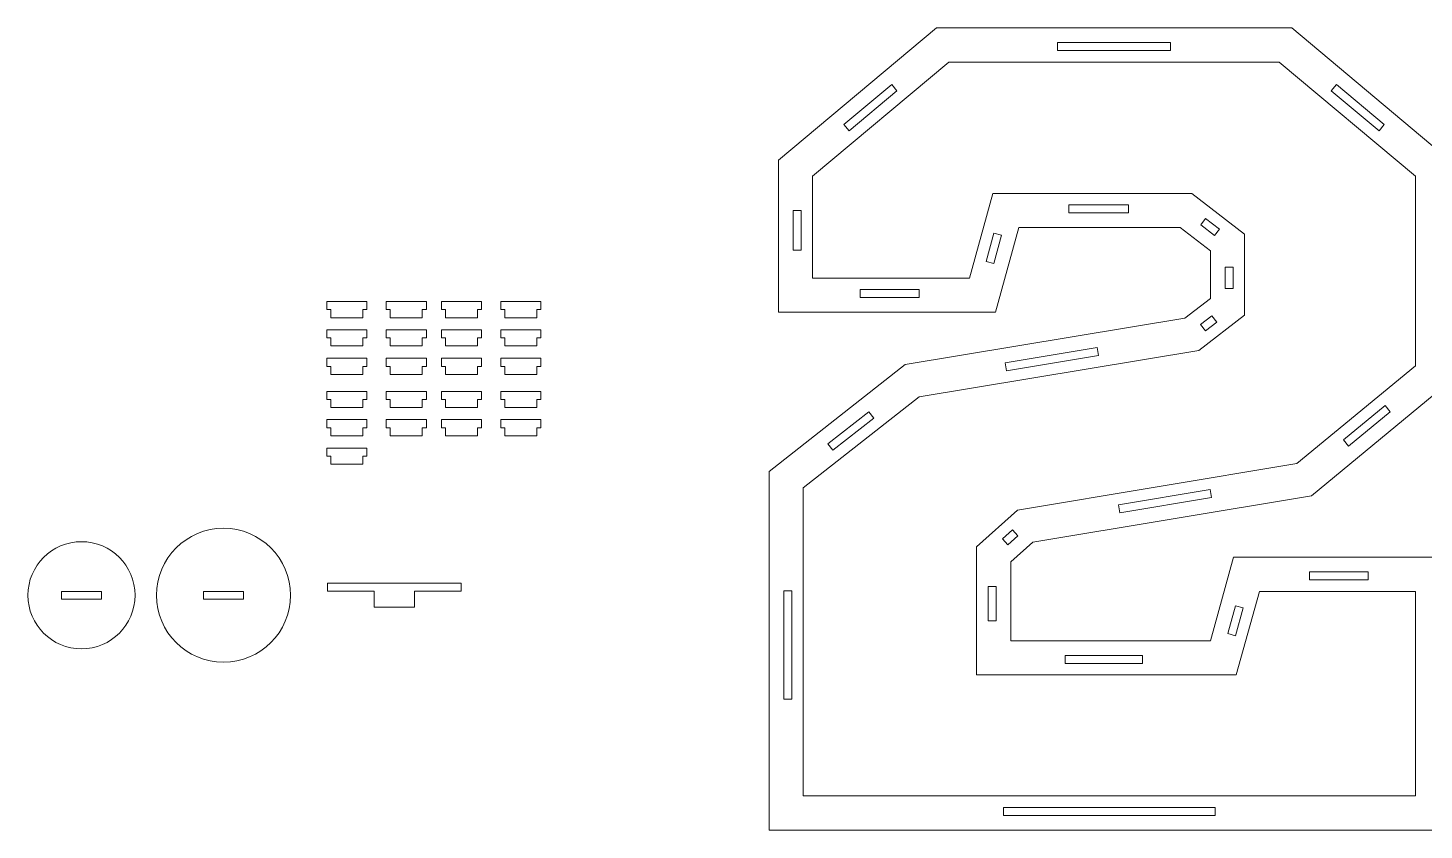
# Model space of a CAD drawing. Header units: centimetres. Extents: x -191 to 212, y -234 to 239.
# Drawn here: x -191.1 to -138.9, y -76 to -46 of the extents above; entities that cross this region are included whole.
import ezdxf

# ---------------------------------------------------------------- set-up
doc = ezdxf.new("R2010")
doc.units = ezdxf.units.CM
doc.header["$MEASUREMENT"] = 0
doc.layers.add('Capa 1', color=7, linetype='Continuous')

msp = doc.modelspace()

# ---------------------------------------------------------------- linework, layer by layer
at = {"layer": 'Capa 1', "color": 240, "lineweight": 9}
for points, knots in [([(-137.9718, -59.25544), (-137.9718, -59.25544), (-143.13072, -63.50396), (-143.13072, -63.50396), (-143.13072, -63.50396), (-153.53526, -65.23805), (-153.53526, -65.23805), (-153.53526, -65.23805), (-154.35896, -65.97504), (-154.35896, -65.97504), (-154.35896, -65.97504), (-154.35896, -68.92299), (-154.35896, -68.92299), (-154.35896, -68.92299), (-146.90237, -68.92299), (-146.90237, -68.92299), (-146.90237, -68.92299), (-146.03532, -65.80163), (-146.03532, -65.80163), (-146.03532, -65.80163), (-137.9718, -65.80163), (-137.9718, -65.80163), (-137.9718, -65.80163), (-137.9718, -75.98942), (-137.9718, -75.98942), (-137.9718, -75.98942), (-163.37623, -75.98942), (-163.37623, -75.98942), (-163.37623, -75.98942), (-163.37623, -62.59356), (-163.37623, -62.59356), (-163.37623, -62.59356), (-158.30401, -58.60515), (-158.30401, -58.60515), (-158.30401, -58.60515), (-147.85612, -56.87106), (-147.85612, -56.87106), (-147.85612, -56.87106), (-146.90237, -56.13407), (-146.90237, -56.13407), (-146.90237, -56.13407), (-146.90237, -54.35663), (-146.90237, -54.35663), (-146.90237, -54.35663), (-148.02953, -53.48959), (-148.02953, -53.48959), (-148.02953, -53.48959), (-154.05549, -53.48959), (-154.05549, -53.48959), (-154.05549, -53.48959), (-154.92254, -56.6543), (-154.92254, -56.6543), (-154.92254, -56.6543), (-163.02941, -56.6543), (-163.02941, -56.6543), (-163.02941, -56.6543), (-163.02941, -50.97515), (-163.02941, -50.97515), (-163.02941, -50.97515), (-157.1335, -46.033), (-157.1335, -46.033), (-157.1335, -46.033), (-143.86771, -46.033), (-143.86771, -46.033), (-143.86771, -46.033), (-137.9718, -50.97515), (-137.9718, -50.97515), (-137.9718, -50.97515), (-137.9718, -59.25544), (-137.9718, -59.25544)], [0, 0, 0, 0, 0.04347826, 0.04347826, 0.04347826, 0.08695652, 0.08695652, 0.08695652, 0.13043478, 0.13043478, 0.13043478, 0.17391304, 0.17391304, 0.17391304, 0.2173913, 0.2173913, 0.2173913, 0.26086957, 0.26086957, 0.26086957, 0.30434783, 0.30434783, 0.30434783, 0.34782609, 0.34782609, 0.34782609, 0.39130435, 0.39130435, 0.39130435, 0.43478261, 0.43478261, 0.43478261, 0.47826087, 0.47826087, 0.47826087, 0.52173913, 0.52173913, 0.52173913, 0.56521739, 0.56521739, 0.56521739, 0.60869565, 0.60869565, 0.60869565, 0.65217391, 0.65217391, 0.65217391, 0.69565217, 0.69565217, 0.69565217, 0.73913043, 0.73913043, 0.73913043, 0.7826087, 0.7826087, 0.7826087, 0.82608696, 0.82608696, 0.82608696, 0.86956522, 0.86956522, 0.86956522, 0.91304348, 0.91304348, 0.91304348, 0.95652174, 0.95652174, 0.95652174, 1, 1, 1, 1]), ([(-152.6087, -46.88153), (-152.6087, -46.88153), (-148.39251, -46.88153), (-148.39251, -46.88153), (-148.39251, -46.88153), (-148.39251, -46.58153), (-148.39251, -46.58153), (-148.39251, -46.58153), (-152.6087, -46.58153), (-152.6087, -46.58153), (-152.6087, -46.58153), (-152.6087, -46.88153), (-152.6087, -46.88153)], [0, 0, 0, 0, 0.25, 0.25, 0.25, 0.5, 0.5, 0.5, 0.75, 0.75, 0.75, 1, 1, 1, 1]), ([(-139.24459, -58.65478), (-139.24459, -58.65478), (-139.24459, -51.56906), (-139.24459, -51.56906), (-139.24459, -51.56906), (-144.3306, -47.30579), (-144.3306, -47.30579), (-144.3306, -47.30579), (-156.67061, -47.30579), (-156.67061, -47.30579), (-156.67061, -47.30579), (-161.75662, -51.56906), (-161.75662, -51.56906), (-161.75662, -51.56906), (-161.75662, -55.38151), (-161.75662, -55.38151), (-161.75662, -55.38151), (-155.89352, -55.38151), (-155.89352, -55.38151), (-155.89352, -55.38151), (-155.02647, -52.2168), (-155.02647, -52.2168), (-155.02647, -52.2168), (-147.59663, -52.2168), (-147.59663, -52.2168), (-147.59663, -52.2168), (-145.62958, -53.7299), (-145.62958, -53.7299), (-145.62958, -53.7299), (-145.62958, -56.75906), (-145.62958, -56.75906), (-145.62958, -56.75906), (-147.33151, -58.07419), (-147.33151, -58.07419), (-147.33151, -58.07419), (-157.77375, -59.80734), (-157.77375, -59.80734), (-157.77375, -59.80734), (-162.10344, -63.21188), (-162.10344, -63.21188), (-162.10344, -63.21188), (-162.10344, -74.71663), (-162.10344, -74.71663), (-162.10344, -74.71663), (-139.24459, -74.71663), (-139.24459, -74.71663), (-139.24459, -74.71663), (-139.24459, -67.07442), (-139.24459, -67.07442), (-139.24459, -67.07442), (-145.06789, -67.07442), (-145.06789, -67.07442), (-145.06789, -67.07442), (-145.93494, -70.19578), (-145.93494, -70.19578), (-145.93494, -70.19578), (-155.63175, -70.19578), (-155.63175, -70.19578), (-155.63175, -70.19578), (-155.63175, -65.40596), (-155.63175, -65.40596), (-155.63175, -65.40596), (-154.10875, -64.04329), (-154.10875, -64.04329), (-154.10875, -64.04329), (-143.67649, -62.30457), (-143.67649, -62.30457), (-143.67649, -62.30457), (-139.24459, -58.65478), (-139.24459, -58.65478)], [0, 0, 0, 0, 0.04347826, 0.04347826, 0.04347826, 0.08695652, 0.08695652, 0.08695652, 0.13043478, 0.13043478, 0.13043478, 0.17391304, 0.17391304, 0.17391304, 0.2173913, 0.2173913, 0.2173913, 0.26086957, 0.26086957, 0.26086957, 0.30434783, 0.30434783, 0.30434783, 0.34782609, 0.34782609, 0.34782609, 0.39130435, 0.39130435, 0.39130435, 0.43478261, 0.43478261, 0.43478261, 0.47826087, 0.47826087, 0.47826087, 0.52173913, 0.52173913, 0.52173913, 0.56521739, 0.56521739, 0.56521739, 0.60869565, 0.60869565, 0.60869565, 0.65217391, 0.65217391, 0.65217391, 0.69565217, 0.69565217, 0.69565217, 0.73913043, 0.73913043, 0.73913043, 0.7826087, 0.7826087, 0.7826087, 0.82608696, 0.82608696, 0.82608696, 0.86956522, 0.86956522, 0.86956522, 0.91304348, 0.91304348, 0.91304348, 0.95652174, 0.95652174, 0.95652174, 1, 1, 1, 1]), ([(-160.39555, -49.87457), (-160.39555, -49.87457), (-158.61023, -48.37805), (-158.61023, -48.37805), (-158.61023, -48.37805), (-158.80295, -48.14814), (-158.80295, -48.14814), (-158.80295, -48.14814), (-160.58827, -49.64466), (-160.58827, -49.64466), (-160.58827, -49.64466), (-160.39555, -49.87457), (-160.39555, -49.87457)], [0, 0, 0, 0, 0.25, 0.25, 0.25, 0.5, 0.5, 0.5, 0.75, 0.75, 0.75, 1, 1, 1, 1]), ([(-142.39098, -48.37805), (-142.39098, -48.37805), (-140.60566, -49.87457), (-140.60566, -49.87457), (-140.60566, -49.87457), (-140.41294, -49.64466), (-140.41294, -49.64466), (-140.41294, -49.64466), (-142.19826, -48.14814), (-142.19826, -48.14814), (-142.19826, -48.14814), (-142.39098, -48.37805), (-142.39098, -48.37805)], [0, 0, 0, 0, 0.25, 0.25, 0.25, 0.5, 0.5, 0.5, 0.75, 0.75, 0.75, 1, 1, 1, 1]), ([(-149.96511, -52.64106), (-149.96511, -52.64106), (-152.18929, -52.64106), (-152.18929, -52.64106), (-152.18929, -52.64106), (-152.18929, -52.94106), (-152.18929, -52.94106), (-152.18929, -52.94106), (-149.96511, -52.94106), (-149.96511, -52.94106), (-149.96511, -52.94106), (-149.96511, -52.64106), (-149.96511, -52.64106)], [0, 0, 0, 0, 0.25, 0.25, 0.25, 0.5, 0.5, 0.5, 0.75, 0.75, 0.75, 1, 1, 1, 1]), ([(-162.18088, -54.32754), (-162.18088, -54.32754), (-162.18088, -52.84932), (-162.18088, -52.84932), (-162.18088, -52.84932), (-162.48088, -52.84932), (-162.48088, -52.84932), (-162.48088, -52.84932), (-162.48088, -54.32754), (-162.48088, -54.32754), (-162.48088, -54.32754), (-162.18088, -54.32754), (-162.18088, -54.32754)], [0, 0, 0, 0, 0.25, 0.25, 0.25, 0.5, 0.5, 0.5, 0.75, 0.75, 0.75, 1, 1, 1, 1]), ([(-146.56788, -53.5434), (-146.56788, -53.5434), (-147.08191, -53.14799), (-147.08191, -53.14799), (-147.08191, -53.14799), (-147.26482, -53.38578), (-147.26482, -53.38578), (-147.26482, -53.38578), (-146.75079, -53.78119), (-146.75079, -53.78119), (-146.75079, -53.78119), (-146.56788, -53.5434), (-146.56788, -53.5434)], [0, 0, 0, 0, 0.25, 0.25, 0.25, 0.5, 0.5, 0.5, 0.75, 0.75, 0.75, 1, 1, 1, 1]), ([(-154.99183, -53.69596), (-154.99183, -53.69596), (-155.28084, -54.75087), (-155.28084, -54.75087), (-155.28084, -54.75087), (-154.99151, -54.83014), (-154.99151, -54.83014), (-154.99151, -54.83014), (-154.70249, -53.77523), (-154.70249, -53.77523), (-154.70249, -53.77523), (-154.99183, -53.69596), (-154.99183, -53.69596)], [0, 0, 0, 0, 0.25, 0.25, 0.25, 0.5, 0.5, 0.5, 0.75, 0.75, 0.75, 1, 1, 1, 1]), ([(-146.05384, -55.75935), (-146.05384, -55.75935), (-146.05384, -54.96798), (-146.05384, -54.96798), (-146.05384, -54.96798), (-146.35384, -54.96798), (-146.35384, -54.96798), (-146.35384, -54.96798), (-146.35384, -55.75935), (-146.35384, -55.75935), (-146.35384, -55.75935), (-146.05384, -55.75935), (-146.05384, -55.75935)], [0, 0, 0, 0, 0.25, 0.25, 0.25, 0.5, 0.5, 0.5, 0.75, 0.75, 0.75, 1, 1, 1, 1]), ([(-178.55024, -56.55451), (-178.55024, -56.55451), (-178.55024, -56.85451), (-178.55024, -56.85451), (-178.55024, -56.85451), (-179.75024, -56.85451), (-179.75024, -56.85451), (-179.75024, -56.85451), (-179.75024, -56.55451), (-179.75024, -56.55451), (-179.75024, -56.55451), (-179.90024, -56.55451), (-179.90024, -56.55451), (-179.90024, -56.55451), (-179.90024, -56.25451), (-179.90024, -56.25451), (-179.90024, -56.25451), (-178.40024, -56.25451), (-178.40024, -56.25451), (-178.40024, -56.25451), (-178.40024, -56.55451), (-178.40024, -56.55451), (-178.40024, -56.55451), (-178.55024, -56.55451), (-178.55024, -56.55451)], [0, 0, 0, 0, 0.125, 0.125, 0.125, 0.25, 0.25, 0.25, 0.375, 0.375, 0.375, 0.5, 0.5, 0.5, 0.625, 0.625, 0.625, 0.75, 0.75, 0.75, 0.875, 0.875, 0.875, 1, 1, 1, 1]), ([(-176.32991, -56.55451), (-176.32991, -56.55451), (-176.32991, -56.85451), (-176.32991, -56.85451), (-176.32991, -56.85451), (-177.52991, -56.85451), (-177.52991, -56.85451), (-177.52991, -56.85451), (-177.52991, -56.55451), (-177.52991, -56.55451), (-177.52991, -56.55451), (-177.67991, -56.55451), (-177.67991, -56.55451), (-177.67991, -56.55451), (-177.67991, -56.25451), (-177.67991, -56.25451), (-177.67991, -56.25451), (-176.17991, -56.25451), (-176.17991, -56.25451), (-176.17991, -56.25451), (-176.17991, -56.55451), (-176.17991, -56.55451), (-176.17991, -56.55451), (-176.32991, -56.55451), (-176.32991, -56.55451)], [0, 0, 0, 0, 0.125, 0.125, 0.125, 0.25, 0.25, 0.25, 0.375, 0.375, 0.375, 0.5, 0.5, 0.5, 0.625, 0.625, 0.625, 0.75, 0.75, 0.75, 0.875, 0.875, 0.875, 1, 1, 1, 1]), ([(-174.26999, -56.55451), (-174.26999, -56.55451), (-174.26999, -56.85451), (-174.26999, -56.85451), (-174.26999, -56.85451), (-175.46999, -56.85451), (-175.46999, -56.85451), (-175.46999, -56.85451), (-175.46999, -56.55451), (-175.46999, -56.55451), (-175.46999, -56.55451), (-175.61999, -56.55451), (-175.61999, -56.55451), (-175.61999, -56.55451), (-175.61999, -56.25451), (-175.61999, -56.25451), (-175.61999, -56.25451), (-174.11999, -56.25451), (-174.11999, -56.25451), (-174.11999, -56.25451), (-174.11999, -56.55451), (-174.11999, -56.55451), (-174.11999, -56.55451), (-174.26999, -56.55451), (-174.26999, -56.55451)], [0, 0, 0, 0, 0.125, 0.125, 0.125, 0.25, 0.25, 0.25, 0.375, 0.375, 0.375, 0.5, 0.5, 0.5, 0.625, 0.625, 0.625, 0.75, 0.75, 0.75, 0.875, 0.875, 0.875, 1, 1, 1, 1]), ([(-172.04966, -56.55451), (-172.04966, -56.55451), (-172.04966, -56.85451), (-172.04966, -56.85451), (-172.04966, -56.85451), (-173.24966, -56.85451), (-173.24966, -56.85451), (-173.24966, -56.85451), (-173.24966, -56.55451), (-173.24966, -56.55451), (-173.24966, -56.55451), (-173.39966, -56.55451), (-173.39966, -56.55451), (-173.39966, -56.55451), (-173.39966, -56.25451), (-173.39966, -56.25451), (-173.39966, -56.25451), (-171.89966, -56.25451), (-171.89966, -56.25451), (-171.89966, -56.25451), (-171.89966, -56.55451), (-171.89966, -56.55451), (-171.89966, -56.55451), (-172.04966, -56.55451), (-172.04966, -56.55451)], [0, 0, 0, 0, 0.125, 0.125, 0.125, 0.25, 0.25, 0.25, 0.375, 0.375, 0.375, 0.5, 0.5, 0.5, 0.625, 0.625, 0.625, 0.75, 0.75, 0.75, 0.875, 0.875, 0.875, 1, 1, 1, 1]), ([(-157.77353, -55.80577), (-157.77353, -55.80577), (-159.97721, -55.80577), (-159.97721, -55.80577), (-159.97721, -55.80577), (-159.97721, -56.10577), (-159.97721, -56.10577), (-159.97721, -56.10577), (-157.77353, -56.10577), (-157.77353, -56.10577), (-157.77353, -56.10577), (-157.77353, -55.80577), (-157.77353, -55.80577)], [0, 0, 0, 0, 0.25, 0.25, 0.25, 0.5, 0.5, 0.5, 0.75, 0.75, 0.75, 1, 1, 1, 1]), ([(-147.08481, -57.34739), (-147.08481, -57.34739), (-146.66325, -57.02164), (-146.66325, -57.02164), (-146.66325, -57.02164), (-146.84668, -56.78425), (-146.84668, -56.78425), (-146.84668, -56.78425), (-147.26825, -57.11001), (-147.26825, -57.11001), (-147.26825, -57.11001), (-147.08481, -57.34739), (-147.08481, -57.34739)], [0, 0, 0, 0, 0.25, 0.25, 0.25, 0.5, 0.5, 0.5, 0.75, 0.75, 0.75, 1, 1, 1, 1]), ([(-178.55024, -57.61031), (-178.55024, -57.61031), (-178.55024, -57.91031), (-178.55024, -57.91031), (-178.55024, -57.91031), (-179.75024, -57.91031), (-179.75024, -57.91031), (-179.75024, -57.91031), (-179.75024, -57.61031), (-179.75024, -57.61031), (-179.75024, -57.61031), (-179.90024, -57.61031), (-179.90024, -57.61031), (-179.90024, -57.61031), (-179.90024, -57.31031), (-179.90024, -57.31031), (-179.90024, -57.31031), (-178.40024, -57.31031), (-178.40024, -57.31031), (-178.40024, -57.31031), (-178.40024, -57.61031), (-178.40024, -57.61031), (-178.40024, -57.61031), (-178.55024, -57.61031), (-178.55024, -57.61031)], [0, 0, 0, 0, 0.125, 0.125, 0.125, 0.25, 0.25, 0.25, 0.375, 0.375, 0.375, 0.5, 0.5, 0.5, 0.625, 0.625, 0.625, 0.75, 0.75, 0.75, 0.875, 0.875, 0.875, 1, 1, 1, 1]), ([(-176.32991, -57.61031), (-176.32991, -57.61031), (-176.32991, -57.91031), (-176.32991, -57.91031), (-176.32991, -57.91031), (-177.52991, -57.91031), (-177.52991, -57.91031), (-177.52991, -57.91031), (-177.52991, -57.61031), (-177.52991, -57.61031), (-177.52991, -57.61031), (-177.67991, -57.61031), (-177.67991, -57.61031), (-177.67991, -57.61031), (-177.67991, -57.31031), (-177.67991, -57.31031), (-177.67991, -57.31031), (-176.17991, -57.31031), (-176.17991, -57.31031), (-176.17991, -57.31031), (-176.17991, -57.61031), (-176.17991, -57.61031), (-176.17991, -57.61031), (-176.32991, -57.61031), (-176.32991, -57.61031)], [0, 0, 0, 0, 0.125, 0.125, 0.125, 0.25, 0.25, 0.25, 0.375, 0.375, 0.375, 0.5, 0.5, 0.5, 0.625, 0.625, 0.625, 0.75, 0.75, 0.75, 0.875, 0.875, 0.875, 1, 1, 1, 1]), ([(-174.26999, -57.61031), (-174.26999, -57.61031), (-174.26999, -57.91031), (-174.26999, -57.91031), (-174.26999, -57.91031), (-175.46999, -57.91031), (-175.46999, -57.91031), (-175.46999, -57.91031), (-175.46999, -57.61031), (-175.46999, -57.61031), (-175.46999, -57.61031), (-175.61999, -57.61031), (-175.61999, -57.61031), (-175.61999, -57.61031), (-175.61999, -57.31031), (-175.61999, -57.31031), (-175.61999, -57.31031), (-174.11999, -57.31031), (-174.11999, -57.31031), (-174.11999, -57.31031), (-174.11999, -57.61031), (-174.11999, -57.61031), (-174.11999, -57.61031), (-174.26999, -57.61031), (-174.26999, -57.61031)], [0, 0, 0, 0, 0.125, 0.125, 0.125, 0.25, 0.25, 0.25, 0.375, 0.375, 0.375, 0.5, 0.5, 0.5, 0.625, 0.625, 0.625, 0.75, 0.75, 0.75, 0.875, 0.875, 0.875, 1, 1, 1, 1]), ([(-172.04966, -57.61031), (-172.04966, -57.61031), (-172.04966, -57.91031), (-172.04966, -57.91031), (-172.04966, -57.91031), (-173.24966, -57.91031), (-173.24966, -57.91031), (-173.24966, -57.91031), (-173.24966, -57.61031), (-173.24966, -57.61031), (-173.24966, -57.61031), (-173.39966, -57.61031), (-173.39966, -57.61031), (-173.39966, -57.61031), (-173.39966, -57.31031), (-173.39966, -57.31031), (-173.39966, -57.31031), (-171.89966, -57.31031), (-171.89966, -57.31031), (-171.89966, -57.31031), (-171.89966, -57.61031), (-171.89966, -57.61031), (-171.89966, -57.61031), (-172.04966, -57.61031), (-172.04966, -57.61031)], [0, 0, 0, 0, 0.125, 0.125, 0.125, 0.25, 0.25, 0.25, 0.375, 0.375, 0.375, 0.5, 0.5, 0.5, 0.625, 0.625, 0.625, 0.75, 0.75, 0.75, 0.875, 0.875, 0.875, 1, 1, 1, 1]), ([(-178.55024, -58.67118), (-178.55024, -58.67118), (-178.55024, -58.97118), (-178.55024, -58.97118), (-178.55024, -58.97118), (-179.75024, -58.97118), (-179.75024, -58.97118), (-179.75024, -58.97118), (-179.75024, -58.67118), (-179.75024, -58.67118), (-179.75024, -58.67118), (-179.90024, -58.67118), (-179.90024, -58.67118), (-179.90024, -58.67118), (-179.90024, -58.37118), (-179.90024, -58.37118), (-179.90024, -58.37118), (-178.40024, -58.37118), (-178.40024, -58.37118), (-178.40024, -58.37118), (-178.40024, -58.67118), (-178.40024, -58.67118), (-178.40024, -58.67118), (-178.55024, -58.67118), (-178.55024, -58.67118)], [0, 0, 0, 0, 0.125, 0.125, 0.125, 0.25, 0.25, 0.25, 0.375, 0.375, 0.375, 0.5, 0.5, 0.5, 0.625, 0.625, 0.625, 0.75, 0.75, 0.75, 0.875, 0.875, 0.875, 1, 1, 1, 1]), ([(-176.32991, -58.67118), (-176.32991, -58.67118), (-176.32991, -58.97118), (-176.32991, -58.97118), (-176.32991, -58.97118), (-177.52991, -58.97118), (-177.52991, -58.97118), (-177.52991, -58.97118), (-177.52991, -58.67118), (-177.52991, -58.67118), (-177.52991, -58.67118), (-177.67991, -58.67118), (-177.67991, -58.67118), (-177.67991, -58.67118), (-177.67991, -58.37118), (-177.67991, -58.37118), (-177.67991, -58.37118), (-176.17991, -58.37118), (-176.17991, -58.37118), (-176.17991, -58.37118), (-176.17991, -58.67118), (-176.17991, -58.67118), (-176.17991, -58.67118), (-176.32991, -58.67118), (-176.32991, -58.67118)], [0, 0, 0, 0, 0.125, 0.125, 0.125, 0.25, 0.25, 0.25, 0.375, 0.375, 0.375, 0.5, 0.5, 0.5, 0.625, 0.625, 0.625, 0.75, 0.75, 0.75, 0.875, 0.875, 0.875, 1, 1, 1, 1]), ([(-174.26999, -58.67118), (-174.26999, -58.67118), (-174.26999, -58.97118), (-174.26999, -58.97118), (-174.26999, -58.97118), (-175.46999, -58.97118), (-175.46999, -58.97118), (-175.46999, -58.97118), (-175.46999, -58.67118), (-175.46999, -58.67118), (-175.46999, -58.67118), (-175.61999, -58.67118), (-175.61999, -58.67118), (-175.61999, -58.67118), (-175.61999, -58.37118), (-175.61999, -58.37118), (-175.61999, -58.37118), (-174.11999, -58.37118), (-174.11999, -58.37118), (-174.11999, -58.37118), (-174.11999, -58.67118), (-174.11999, -58.67118), (-174.11999, -58.67118), (-174.26999, -58.67118), (-174.26999, -58.67118)], [0, 0, 0, 0, 0.125, 0.125, 0.125, 0.25, 0.25, 0.25, 0.375, 0.375, 0.375, 0.5, 0.5, 0.5, 0.625, 0.625, 0.625, 0.75, 0.75, 0.75, 0.875, 0.875, 0.875, 1, 1, 1, 1]), ([(-172.04966, -58.67118), (-172.04966, -58.67118), (-172.04966, -58.97118), (-172.04966, -58.97118), (-172.04966, -58.97118), (-173.24966, -58.97118), (-173.24966, -58.97118), (-173.24966, -58.97118), (-173.24966, -58.67118), (-173.24966, -58.67118), (-173.24966, -58.67118), (-173.39966, -58.67118), (-173.39966, -58.67118), (-173.39966, -58.67118), (-173.39966, -58.37118), (-173.39966, -58.37118), (-173.39966, -58.37118), (-171.89966, -58.37118), (-171.89966, -58.37118), (-171.89966, -58.37118), (-171.89966, -58.67118), (-171.89966, -58.67118), (-171.89966, -58.67118), (-172.04966, -58.67118), (-172.04966, -58.67118)], [0, 0, 0, 0, 0.125, 0.125, 0.125, 0.25, 0.25, 0.25, 0.375, 0.375, 0.375, 0.5, 0.5, 0.5, 0.625, 0.625, 0.625, 0.75, 0.75, 0.75, 0.875, 0.875, 0.875, 1, 1, 1, 1]), ([(-154.51585, -58.83655), (-154.51585, -58.83655), (-151.0812, -58.26648), (-151.0812, -58.26648), (-151.0812, -58.26648), (-151.13032, -57.97053), (-151.13032, -57.97053), (-151.13032, -57.97053), (-154.56497, -58.54059), (-154.56497, -58.54059), (-154.56497, -58.54059), (-154.51585, -58.83655), (-154.51585, -58.83655)], [0, 0, 0, 0, 0.25, 0.25, 0.25, 0.5, 0.5, 0.5, 0.75, 0.75, 0.75, 1, 1, 1, 1]), ([(-178.55024, -59.9062), (-178.55024, -59.9062), (-178.55024, -60.2062), (-178.55024, -60.2062), (-178.55024, -60.2062), (-179.75024, -60.2062), (-179.75024, -60.2062), (-179.75024, -60.2062), (-179.75024, -59.9062), (-179.75024, -59.9062), (-179.75024, -59.9062), (-179.90024, -59.9062), (-179.90024, -59.9062), (-179.90024, -59.9062), (-179.90024, -59.6062), (-179.90024, -59.6062), (-179.90024, -59.6062), (-178.40024, -59.6062), (-178.40024, -59.6062), (-178.40024, -59.6062), (-178.40024, -59.9062), (-178.40024, -59.9062), (-178.40024, -59.9062), (-178.55024, -59.9062), (-178.55024, -59.9062)], [0, 0, 0, 0, 0.125, 0.125, 0.125, 0.25, 0.25, 0.25, 0.375, 0.375, 0.375, 0.5, 0.5, 0.5, 0.625, 0.625, 0.625, 0.75, 0.75, 0.75, 0.875, 0.875, 0.875, 1, 1, 1, 1]), ([(-176.32991, -59.9062), (-176.32991, -59.9062), (-176.32991, -60.2062), (-176.32991, -60.2062), (-176.32991, -60.2062), (-177.52991, -60.2062), (-177.52991, -60.2062), (-177.52991, -60.2062), (-177.52991, -59.9062), (-177.52991, -59.9062), (-177.52991, -59.9062), (-177.67991, -59.9062), (-177.67991, -59.9062), (-177.67991, -59.9062), (-177.67991, -59.6062), (-177.67991, -59.6062), (-177.67991, -59.6062), (-176.17991, -59.6062), (-176.17991, -59.6062), (-176.17991, -59.6062), (-176.17991, -59.9062), (-176.17991, -59.9062), (-176.17991, -59.9062), (-176.32991, -59.9062), (-176.32991, -59.9062)], [0, 0, 0, 0, 0.125, 0.125, 0.125, 0.25, 0.25, 0.25, 0.375, 0.375, 0.375, 0.5, 0.5, 0.5, 0.625, 0.625, 0.625, 0.75, 0.75, 0.75, 0.875, 0.875, 0.875, 1, 1, 1, 1]), ([(-174.26999, -59.9062), (-174.26999, -59.9062), (-174.26999, -60.2062), (-174.26999, -60.2062), (-174.26999, -60.2062), (-175.46999, -60.2062), (-175.46999, -60.2062), (-175.46999, -60.2062), (-175.46999, -59.9062), (-175.46999, -59.9062), (-175.46999, -59.9062), (-175.61999, -59.9062), (-175.61999, -59.9062), (-175.61999, -59.9062), (-175.61999, -59.6062), (-175.61999, -59.6062), (-175.61999, -59.6062), (-174.11999, -59.6062), (-174.11999, -59.6062), (-174.11999, -59.6062), (-174.11999, -59.9062), (-174.11999, -59.9062), (-174.11999, -59.9062), (-174.26999, -59.9062), (-174.26999, -59.9062)], [0, 0, 0, 0, 0.125, 0.125, 0.125, 0.25, 0.25, 0.25, 0.375, 0.375, 0.375, 0.5, 0.5, 0.5, 0.625, 0.625, 0.625, 0.75, 0.75, 0.75, 0.875, 0.875, 0.875, 1, 1, 1, 1]), ([(-172.04966, -59.9062), (-172.04966, -59.9062), (-172.04966, -60.2062), (-172.04966, -60.2062), (-172.04966, -60.2062), (-173.24966, -60.2062), (-173.24966, -60.2062), (-173.24966, -60.2062), (-173.24966, -59.9062), (-173.24966, -59.9062), (-173.24966, -59.9062), (-173.39966, -59.9062), (-173.39966, -59.9062), (-173.39966, -59.9062), (-173.39966, -59.6062), (-173.39966, -59.6062), (-173.39966, -59.6062), (-171.89966, -59.6062), (-171.89966, -59.6062), (-171.89966, -59.6062), (-171.89966, -59.9062), (-171.89966, -59.9062), (-171.89966, -59.9062), (-172.04966, -59.9062), (-172.04966, -59.9062)], [0, 0, 0, 0, 0.125, 0.125, 0.125, 0.25, 0.25, 0.25, 0.375, 0.375, 0.375, 0.5, 0.5, 0.5, 0.625, 0.625, 0.625, 0.75, 0.75, 0.75, 0.875, 0.875, 0.875, 1, 1, 1, 1]), ([(-161.00197, -61.80606), (-161.00197, -61.80606), (-159.47623, -60.60633), (-159.47623, -60.60633), (-159.47623, -60.60633), (-159.66167, -60.37051), (-159.66167, -60.37051), (-159.66167, -60.37051), (-161.1874, -61.57023), (-161.1874, -61.57023), (-161.1874, -61.57023), (-161.00197, -61.80606), (-161.00197, -61.80606)], [0, 0, 0, 0, 0.25, 0.25, 0.25, 0.5, 0.5, 0.5, 0.75, 0.75, 0.75, 1, 1, 1, 1]), ([(-140.37841, -60.13812), (-140.37841, -60.13812), (-141.93649, -61.42125), (-141.93649, -61.42125), (-141.93649, -61.42125), (-141.74578, -61.65283), (-141.74578, -61.65283), (-141.74578, -61.65283), (-140.1877, -60.3697), (-140.1877, -60.3697), (-140.1877, -60.3697), (-140.37841, -60.13812), (-140.37841, -60.13812)], [0, 0, 0, 0, 0.25, 0.25, 0.25, 0.5, 0.5, 0.5, 0.75, 0.75, 0.75, 1, 1, 1, 1]), ([(-178.55024, -60.962), (-178.55024, -60.962), (-178.55024, -61.262), (-178.55024, -61.262), (-178.55024, -61.262), (-179.75024, -61.262), (-179.75024, -61.262), (-179.75024, -61.262), (-179.75024, -60.962), (-179.75024, -60.962), (-179.75024, -60.962), (-179.90024, -60.962), (-179.90024, -60.962), (-179.90024, -60.962), (-179.90024, -60.662), (-179.90024, -60.662), (-179.90024, -60.662), (-178.40024, -60.662), (-178.40024, -60.662), (-178.40024, -60.662), (-178.40024, -60.962), (-178.40024, -60.962), (-178.40024, -60.962), (-178.55024, -60.962), (-178.55024, -60.962)], [0, 0, 0, 0, 0.125, 0.125, 0.125, 0.25, 0.25, 0.25, 0.375, 0.375, 0.375, 0.5, 0.5, 0.5, 0.625, 0.625, 0.625, 0.75, 0.75, 0.75, 0.875, 0.875, 0.875, 1, 1, 1, 1]), ([(-176.32991, -60.962), (-176.32991, -60.962), (-176.32991, -61.262), (-176.32991, -61.262), (-176.32991, -61.262), (-177.52991, -61.262), (-177.52991, -61.262), (-177.52991, -61.262), (-177.52991, -60.962), (-177.52991, -60.962), (-177.52991, -60.962), (-177.67991, -60.962), (-177.67991, -60.962), (-177.67991, -60.962), (-177.67991, -60.662), (-177.67991, -60.662), (-177.67991, -60.662), (-176.17991, -60.662), (-176.17991, -60.662), (-176.17991, -60.662), (-176.17991, -60.962), (-176.17991, -60.962), (-176.17991, -60.962), (-176.32991, -60.962), (-176.32991, -60.962)], [0, 0, 0, 0, 0.125, 0.125, 0.125, 0.25, 0.25, 0.25, 0.375, 0.375, 0.375, 0.5, 0.5, 0.5, 0.625, 0.625, 0.625, 0.75, 0.75, 0.75, 0.875, 0.875, 0.875, 1, 1, 1, 1]), ([(-174.26999, -60.962), (-174.26999, -60.962), (-174.26999, -61.262), (-174.26999, -61.262), (-174.26999, -61.262), (-175.46999, -61.262), (-175.46999, -61.262), (-175.46999, -61.262), (-175.46999, -60.962), (-175.46999, -60.962), (-175.46999, -60.962), (-175.61999, -60.962), (-175.61999, -60.962), (-175.61999, -60.962), (-175.61999, -60.662), (-175.61999, -60.662), (-175.61999, -60.662), (-174.11999, -60.662), (-174.11999, -60.662), (-174.11999, -60.662), (-174.11999, -60.962), (-174.11999, -60.962), (-174.11999, -60.962), (-174.26999, -60.962), (-174.26999, -60.962)], [0, 0, 0, 0, 0.125, 0.125, 0.125, 0.25, 0.25, 0.25, 0.375, 0.375, 0.375, 0.5, 0.5, 0.5, 0.625, 0.625, 0.625, 0.75, 0.75, 0.75, 0.875, 0.875, 0.875, 1, 1, 1, 1]), ([(-172.04966, -60.962), (-172.04966, -60.962), (-172.04966, -61.262), (-172.04966, -61.262), (-172.04966, -61.262), (-173.24966, -61.262), (-173.24966, -61.262), (-173.24966, -61.262), (-173.24966, -60.962), (-173.24966, -60.962), (-173.24966, -60.962), (-173.39966, -60.962), (-173.39966, -60.962), (-173.39966, -60.962), (-173.39966, -60.662), (-173.39966, -60.662), (-173.39966, -60.662), (-171.89966, -60.662), (-171.89966, -60.662), (-171.89966, -60.662), (-171.89966, -60.962), (-171.89966, -60.962), (-171.89966, -60.962), (-172.04966, -60.962), (-172.04966, -60.962)], [0, 0, 0, 0, 0.125, 0.125, 0.125, 0.25, 0.25, 0.25, 0.375, 0.375, 0.375, 0.5, 0.5, 0.5, 0.625, 0.625, 0.625, 0.75, 0.75, 0.75, 0.875, 0.875, 0.875, 1, 1, 1, 1]), ([(-178.55024, -62.02287), (-178.55024, -62.02287), (-178.55024, -62.32287), (-178.55024, -62.32287), (-178.55024, -62.32287), (-179.75024, -62.32287), (-179.75024, -62.32287), (-179.75024, -62.32287), (-179.75024, -62.02287), (-179.75024, -62.02287), (-179.75024, -62.02287), (-179.90024, -62.02287), (-179.90024, -62.02287), (-179.90024, -62.02287), (-179.90024, -61.72287), (-179.90024, -61.72287), (-179.90024, -61.72287), (-178.40024, -61.72287), (-178.40024, -61.72287), (-178.40024, -61.72287), (-178.40024, -62.02287), (-178.40024, -62.02287), (-178.40024, -62.02287), (-178.55024, -62.02287), (-178.55024, -62.02287)], [0, 0, 0, 0, 0.125, 0.125, 0.125, 0.25, 0.25, 0.25, 0.375, 0.375, 0.375, 0.5, 0.5, 0.5, 0.625, 0.625, 0.625, 0.75, 0.75, 0.75, 0.875, 0.875, 0.875, 1, 1, 1, 1]), ([(-146.91612, -63.27463), (-146.91612, -63.27463), (-150.33767, -63.84489), (-150.33767, -63.84489), (-150.33767, -63.84489), (-150.28835, -64.1408), (-150.28835, -64.1408), (-150.28835, -64.1408), (-146.8668, -63.57055), (-146.8668, -63.57055), (-146.8668, -63.57055), (-146.91612, -63.27463), (-146.91612, -63.27463)], [0, 0, 0, 0, 0.25, 0.25, 0.25, 0.5, 0.5, 0.5, 0.75, 0.75, 0.75, 1, 1, 1, 1]), ([(-183.7542, -64.71963), (-182.37349, -64.71963), (-181.2542, -65.83892), (-181.2542, -67.21963), (-181.2542, -68.60034), (-182.37349, -69.71963), (-183.7542, -69.71963), (-185.13491, -69.71963), (-186.2542, -68.60034), (-186.2542, -67.21963), (-186.2542, -65.83892), (-185.13491, -64.71963), (-183.7542, -64.71963)], [0, 0, 0, 0, 0.25, 0.25, 0.25, 0.5, 0.5, 0.5, 0.75, 0.75, 0.75, 1, 1, 1, 1]), ([(-154.29202, -64.77655), (-154.29202, -64.77655), (-154.66645, -65.11156), (-154.66645, -65.11156), (-154.66645, -65.11156), (-154.46641, -65.33514), (-154.46641, -65.33514), (-154.46641, -65.33514), (-154.09198, -65.00012), (-154.09198, -65.00012), (-154.09198, -65.00012), (-154.29202, -64.77655), (-154.29202, -64.77655)], [0, 0, 0, 0, 0.25, 0.25, 0.25, 0.5, 0.5, 0.5, 0.75, 0.75, 0.75, 1, 1, 1, 1]), ([(-189.05686, -65.21963), (-187.95229, -65.21963), (-187.05686, -66.11506), (-187.05686, -67.21963), (-187.05686, -68.3242), (-187.95229, -69.21963), (-189.05686, -69.21963), (-190.16143, -69.21963), (-191.05686, -68.3242), (-191.05686, -67.21963), (-191.05686, -66.11506), (-190.16143, -65.21963), (-189.05686, -65.21963)], [0, 0, 0, 0, 0.25, 0.25, 0.25, 0.5, 0.5, 0.5, 0.75, 0.75, 0.75, 1, 1, 1, 1]), ([(-143.20036, -66.65016), (-143.20036, -66.65016), (-141.01034, -66.65016), (-141.01034, -66.65016), (-141.01034, -66.65016), (-141.01034, -66.35016), (-141.01034, -66.35016), (-141.01034, -66.35016), (-143.20036, -66.35016), (-143.20036, -66.35016), (-143.20036, -66.35016), (-143.20036, -66.65016), (-143.20036, -66.65016)], [0, 0, 0, 0, 0.25, 0.25, 0.25, 0.5, 0.5, 0.5, 0.75, 0.75, 0.75, 1, 1, 1, 1]), ([(-189.80686, -67.07463), (-189.80686, -67.07463), (-188.30686, -67.07463), (-188.30686, -67.07463), (-188.30686, -67.07463), (-188.30686, -67.36463), (-188.30686, -67.36463), (-188.30686, -67.36463), (-189.80686, -67.36463), (-189.80686, -67.36463), (-189.80686, -67.36463), (-189.80686, -67.07463), (-189.80686, -67.07463)], [0, 0, 0, 0, 0.25, 0.25, 0.25, 0.5, 0.5, 0.5, 0.75, 0.75, 0.75, 1, 1, 1, 1]), ([(-184.5042, -67.07463), (-184.5042, -67.07463), (-183.0042, -67.07463), (-183.0042, -67.07463), (-183.0042, -67.07463), (-183.0042, -67.36463), (-183.0042, -67.36463), (-183.0042, -67.36463), (-184.5042, -67.36463), (-184.5042, -67.36463), (-184.5042, -67.36463), (-184.5042, -67.07463), (-184.5042, -67.07463)], [0, 0, 0, 0, 0.25, 0.25, 0.25, 0.5, 0.5, 0.5, 0.75, 0.75, 0.75, 1, 1, 1, 1]), ([(-179.87463, -66.76963), (-179.87463, -66.76963), (-174.87463, -66.76963), (-174.87463, -66.76963), (-174.87463, -66.76963), (-174.87463, -67.06963), (-174.87463, -67.06963), (-174.87463, -67.06963), (-176.62463, -67.06963), (-176.62463, -67.06963), (-176.62463, -67.06963), (-176.62463, -67.66963), (-176.62463, -67.66963), (-176.62463, -67.66963), (-178.12463, -67.66963), (-178.12463, -67.66963), (-178.12463, -67.66963), (-178.12463, -67.06963), (-178.12463, -67.06963), (-178.12463, -67.06963), (-179.87463, -67.06963), (-179.87463, -67.06963), (-179.87463, -67.06963), (-179.87463, -66.76963), (-179.87463, -66.76963)], [0, 0, 0, 0, 0.125, 0.125, 0.125, 0.25, 0.25, 0.25, 0.375, 0.375, 0.375, 0.5, 0.5, 0.5, 0.625, 0.625, 0.625, 0.75, 0.75, 0.75, 0.875, 0.875, 0.875, 1, 1, 1, 1]), ([(-162.5277, -71.09585), (-162.5277, -71.09585), (-162.5277, -67.05082), (-162.5277, -67.05082), (-162.5277, -67.05082), (-162.8277, -67.05082), (-162.8277, -67.05082), (-162.8277, -67.05082), (-162.8277, -71.09585), (-162.8277, -71.09585), (-162.8277, -71.09585), (-162.5277, -71.09585), (-162.5277, -71.09585)], [0, 0, 0, 0, 0.25, 0.25, 0.25, 0.5, 0.5, 0.5, 0.75, 0.75, 0.75, 1, 1, 1, 1]), ([(-155.20749, -66.88761), (-155.20749, -66.88761), (-155.20749, -68.17956), (-155.20749, -68.17956), (-155.20749, -68.17956), (-154.90749, -68.17956), (-154.90749, -68.17956), (-154.90749, -68.17956), (-154.90749, -66.88761), (-154.90749, -66.88761), (-154.90749, -66.88761), (-155.20749, -66.88761), (-155.20749, -66.88761)], [0, 0, 0, 0, 0.25, 0.25, 0.25, 0.5, 0.5, 0.5, 0.75, 0.75, 0.75, 1, 1, 1, 1]), ([(-145.9684, -68.73107), (-145.9684, -68.73107), (-145.67939, -67.69061), (-145.67939, -67.69061), (-145.67939, -67.69061), (-145.96844, -67.61032), (-145.96844, -67.61032), (-145.96844, -67.61032), (-146.25746, -68.65077), (-146.25746, -68.65077), (-146.25746, -68.65077), (-145.9684, -68.73107), (-145.9684, -68.73107)], [0, 0, 0, 0, 0.25, 0.25, 0.25, 0.5, 0.5, 0.5, 0.75, 0.75, 0.75, 1, 1, 1, 1]), ([(-152.32049, -69.77152), (-152.32049, -69.77152), (-149.43348, -69.77152), (-149.43348, -69.77152), (-149.43348, -69.77152), (-149.43348, -69.47152), (-149.43348, -69.47152), (-149.43348, -69.47152), (-152.32049, -69.47152), (-152.32049, -69.47152), (-152.32049, -69.47152), (-152.32049, -69.77152), (-152.32049, -69.77152)], [0, 0, 0, 0, 0.25, 0.25, 0.25, 0.5, 0.5, 0.5, 0.75, 0.75, 0.75, 1, 1, 1, 1]), ([(-146.72279, -75.14089), (-146.72279, -75.14089), (-154.62524, -75.14089), (-154.62524, -75.14089), (-154.62524, -75.14089), (-154.62524, -75.44089), (-154.62524, -75.44089), (-154.62524, -75.44089), (-146.72279, -75.44089), (-146.72279, -75.44089), (-146.72279, -75.44089), (-146.72279, -75.14089), (-146.72279, -75.14089)], [0, 0, 0, 0, 0.25, 0.25, 0.25, 0.5, 0.5, 0.5, 0.75, 0.75, 0.75, 1, 1, 1, 1])]:
    msp.add_open_spline(points, degree=3, knots=knots, dxfattribs=at)

doc.saveas('drawing.dxf')
